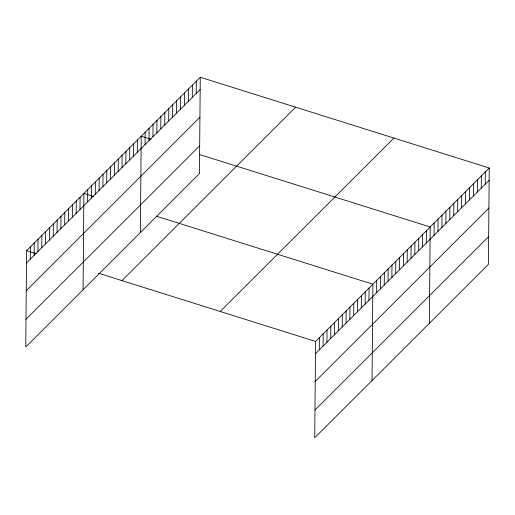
<?xml version="1.0" encoding="UTF-8"?>
<svg xmlns="http://www.w3.org/2000/svg" width="515" height="515" viewBox="0 0 515 515"><rect width="100%" height="100%" fill="white"/><g stroke="black" fill="none" stroke-linecap="round" stroke-linejoin="round"><path stroke-width="0.77" d="M200.271 77.237L26.593 250.657L25.75 346.988L199.427 173.568L200.271 77.237L489.25 168.012L488.407 264.343L314.729 437.763L315.573 341.432L489.25 168.012M30.301 259.129L30.411 246.84M34.125 255.318L34.235 243.022M37.949 251.5L38.052 239.211M41.767 247.683L41.876 235.394M45.59 243.872L45.693 231.576M49.408 240.054L49.517 227.765M53.232 236.237L53.335 223.948M57.049 232.426L57.159 220.13M60.873 228.609L60.982 216.319M64.69 224.798L64.8 212.502M68.514 220.98L68.624 208.684M72.332 217.163L72.441 204.873M76.156 213.352L76.265 201.056M79.98 209.534L80.083 197.239M83.063 289.758L83.906 193.428L93.743 196.518M87.621 201.906L87.724 189.61M91.438 198.088L91.548 185.793M95.262 194.271L95.365 181.982M99.08 190.46L99.189 178.164M102.903 186.642L103.013 174.347M106.721 182.825L106.83 170.536M110.545 179.014L110.654 166.718M114.362 175.197L114.472 162.907M118.186 171.379L118.296 159.09M122.01 167.568L122.113 155.273M125.827 163.751L125.937 151.462M129.651 159.933L129.754 147.644M133.469 156.122L133.578 143.827M137.293 152.305L137.396 140.016M140.376 232.535L141.219 136.198L151.056 139.288M145.05 144.561L145.153 132.265M148.983 140.627L149.093 128.338M152.923 136.694L153.032 124.405M156.856 132.767L156.966 120.471M160.796 128.834L160.905 116.544M164.729 124.907L164.839 112.611M168.669 120.974L168.778 108.678M172.609 117.04L172.712 104.751M176.542 113.113L176.651 100.818M180.482 109.18L180.585 96.891M184.415 105.247L184.525 92.958M188.355 101.32L188.458 89.024M192.288 97.387L192.398 85.097M196.228 93.46L196.331 81.164M319.287 349.91L319.39 337.615M323.105 346.093L323.214 333.804M326.928 342.275L327.031 329.986M330.746 338.464L330.855 326.169M334.57 334.647L334.673 322.358M338.387 330.83L338.497 318.54M342.211 327.019L342.314 314.723M346.029 323.201L346.138 310.912M349.852 319.384L349.962 307.095M353.67 315.573L353.779 303.277M357.494 311.755L357.603 299.466M361.318 307.938L361.421 295.649M365.135 304.127L365.244 291.831M368.959 300.309L369.062 288.02M372.042 380.54L372.886 284.203L156.56 216.249M376.6 292.681L376.703 280.385M380.418 288.864L380.527 276.574M384.242 285.046L384.344 272.757M388.059 281.235L388.168 268.939M391.883 277.418L391.992 265.128M395.7 273.6L395.81 261.311M399.524 269.789L399.634 257.494M403.348 265.972L403.451 253.683M407.165 262.154L407.275 249.865M410.989 258.343L411.092 246.048M414.807 254.526L414.916 242.237M418.631 250.708L418.734 238.419M422.448 246.897L422.558 234.602M426.272 243.08L426.375 230.791M429.356 323.311L430.199 226.973L199.498 154.506M434.029 235.336L434.139 223.04M437.962 231.402L438.072 219.113M441.902 227.469L442.012 215.18M445.835 223.542L445.945 211.247M449.775 219.609L449.885 207.32M453.715 215.682L453.818 203.386M457.648 211.749L457.758 199.459M461.588 207.815L461.691 195.526M465.521 203.889L465.631 191.593M469.461 199.955L469.564 187.666M473.394 196.022L473.504 183.733M477.334 192.095L477.437 179.799M481.268 188.162L481.377 175.873M485.207 184.235L485.31 171.939M26.484 262.946L200.161 89.526M26.239 290.679L199.923 117.259M25.995 319.255L199.672 145.835M121.952 280.611L295.636 107.191M220.208 311.472L393.885 138.052M315.463 353.721L489.141 180.302M315.219 381.454L488.902 208.034M314.974 410.03L488.651 236.61M26.593 250.657L36.43 253.747M98.494 273.24L315.573 341.432"/></g></svg>
